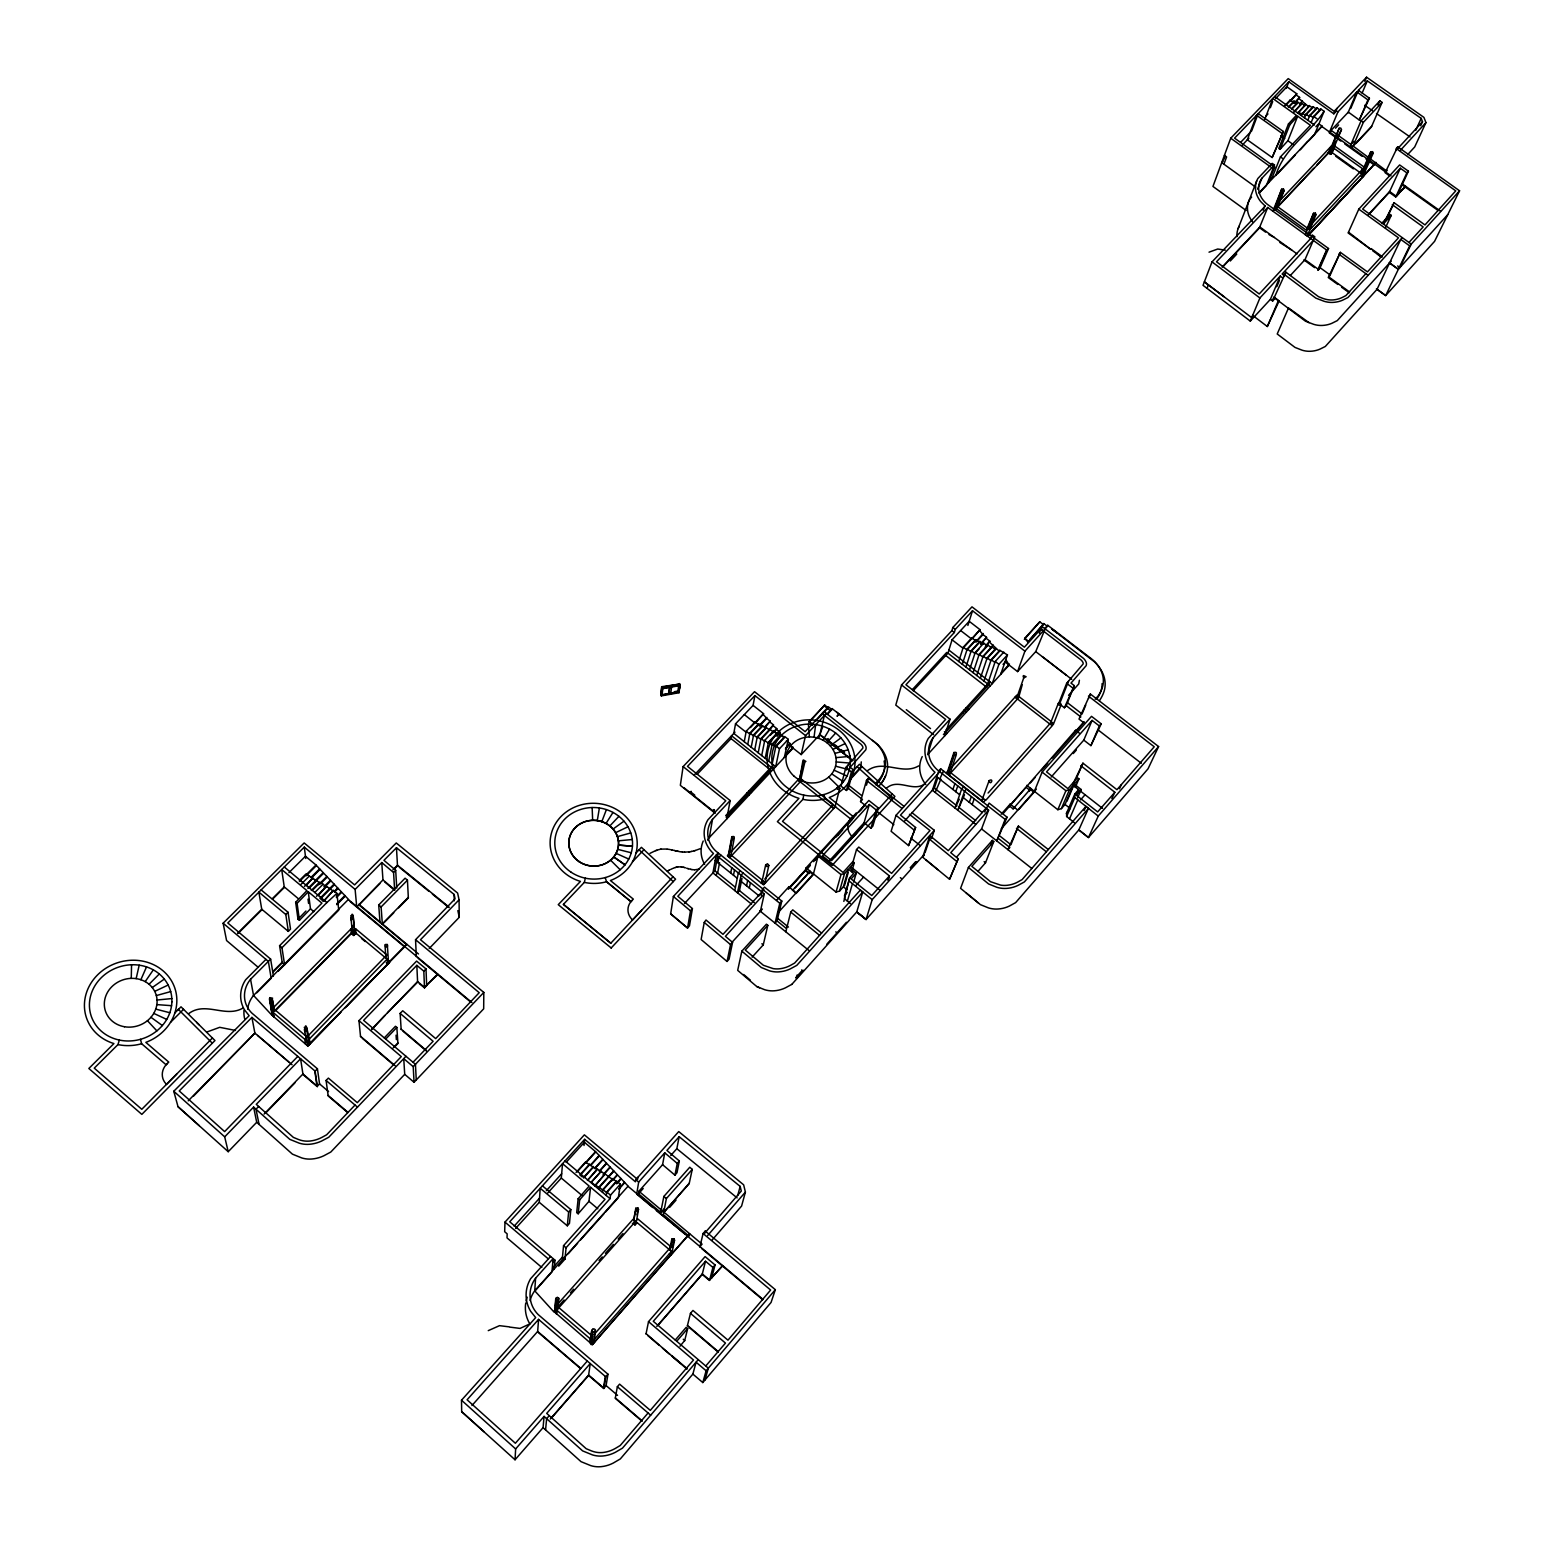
<?xml version="1.0" encoding="UTF-8"?>
<svg xmlns="http://www.w3.org/2000/svg" width="1544" height="1544" viewBox="0 0 1544 1544"><rect width="100%" height="100%" fill="white"/><g stroke="black" fill="none" stroke-linecap="round" stroke-linejoin="round"><path stroke-width="1.5" d="M257.945 967.104L226.582 940.566L223.127 923.216L304.168 842.947L354.599 884.905L396.248 842.966L457.622 893.069L459.07 899.805L420.489 939.736L483.812 992.425L483.677 1008.83L414.062 1082.286L404.721 1074.334L403.737 1058.644L413.213 1066.672L414.062 1082.286M768.835 865.451L767.484 863.733L765.67 864.91L761.771 882.57L763.103 884.287L764.898 883.11L768.835 865.451L767.021 866.647L765.67 864.91M131.259 978.356L131.568 964.768M764.898 883.11L763.566 881.392L761.771 882.57M843.835 901.406L849.702 877.803M637.942 1177.223L637.595 1179.384L584.365 1134.84L504.984 1222.115L504.676 1231.726L507.165 1233.849L507.03 1237.902L541.828 1267.47M950.158 772.888C949.656 776.458 944.696 772.482 948.383 770.9L983.354 798.344L981.424 800.487L946.433 773.042L948.421 771.517L950.158 772.888M832.988 805.177C829.321 807.608 837.022 809.095 834.474 805.466M835.014 806.798L839.82 788.386C839.55 784.352 834.262 788.887 838.469 789.486M550.552 1256.507L530.576 1278.779A32.81 32.038 -15.5 0 0 530.654 1311.3L535.672 1317.592L461.502 1400.196L461.675 1411.679L515.04 1459.775L515.638 1448.947L544.086 1416.388L582.628 1450.897L592.529 1454.93A26.923 26.615 -44.6 0 0 602.874 1455.992A34.084 33.698 -42 0 0 615.265 1452.364L622.483 1448.137L698.255 1359.646M593.842 1342.218L592.298 1343.994L589.808 1342.527L590.31 1338.86L592.529 1336.332L557.673 1306.629M539.281 1202.332L540.188 1188.262L568.636 1212.04L567.304 1225.801L539.281 1202.332L515.561 1228.484M731.103 855.608L728.556 856.708L729.424 854.237M535.594 1278.2L534.707 1291.228L551.961 1271.909L553.099 1258.649L535.594 1278.2A28.892 28.217 -15.5 0 0 538.258 1314.639L607.969 1374.199L606.039 1385.952M556.786 1312.805L554.856 1312.168L554.991 1310.18M555.705 1299.044L557.307 1297.249L559.102 1298.793L557.519 1300.569L555.705 1299.044L554.566 1311.377M648.075 1412.992L620.225 1445.493L615.38 1448.407A31.884 31.517 -41.6 0 1 604.071 1452.364A24.685 24.415 -44.1 0 1 596.717 1452.344A27.657 27.348 -43.2 0 1 591.313 1450.839L586.18 1448.697L546.711 1413.378L590.252 1363.545L588.573 1375.472L603.82 1388.519L605.731 1376.785L538.567 1319.387L537.64 1331.874L580.505 1368.544M547.56 1193.203L561.302 1178.053L562.537 1163.674L589.171 1186.062L578.151 1198.742L576.684 1212.677L578.189 1213.777L588.959 1201.329L590.599 1187.259L605.016 1199.36L563.56 1245.641L562.286 1258.997M554.199 1269.014L554.971 1260.194L509.732 1221.786L584.674 1139.318L635.433 1181.797L635.781 1179.655L678.742 1131.578L743.648 1184.827L745.405 1192.084L741.602 1206.038L712.189 1239.948M515.04 1459.775L543.063 1427.64L544.086 1416.388M553.852 1311.84L534.726 1290.803L628.118 1186.12L595.521 1151.592L584.385 1142.271L566.204 1162.265M555.377 1306.05L556.129 1297.829M555.145 1312.496L556.284 1300.183M556.361 1312.882L557.519 1300.569M556.361 1313.983L556.708 1310.2L637.749 1218.891L671.042 1246.838L594.112 1334.518M545.572 1429.879L546.634 1418.666L549.259 1415.655M558.098 1302.132L558.523 1297.655M557.828 1308.945L558.677 1299.99M558.696 1266.157L564.969 1259.132L566.069 1247.764L610.034 1198.684L610.517 1195.133L620.321 1184.171L616.558 1181.025L606.734 1191.968L606.271 1195.519M542.407 1185.831L570.836 1209.589L569.466 1223.388L567.304 1225.801M584.018 1145.494L584.693 1139.318M578.189 1213.777L579.676 1199.862L590.599 1187.259M585.774 1162.381L589.576 1164.774L581.181 1174.077M274.214 1016.029L272.188 1015.084L269.814 997.656L272.613 998.177L270.625 1000.184L269.814 997.656M589.576 1164.774L593.398 1167.187L583.593 1178.033M591.333 1182.183L601.137 1171.298L604.881 1174.444L595.077 1185.329L591.333 1182.183L601.137 1171.298M593.398 1167.187L597.219 1169.599L587.415 1180.465L597.296 1168.885L601.06 1172.012M595 1186.043L604.978 1173.71L608.741 1176.875L598.937 1187.78L595.173 1184.615M598.744 1189.208L599.014 1187.066L613.663 1170.777M661.701 686.713L661.025 694.819L678.723 691.654L679.611 684.069L661.701 686.713L661.295 695.9L678.993 692.735L679.978 685.555L679.707 684.474L661.932 687.659M661.025 694.819L661.836 687.254L679.611 684.069M661.295 695.9L662.029 688.064L669.942 686.231L668.996 693.391M662.067 694.684L662.878 688.296L669.98 687.022M602.507 1192.354L602.874 1189.517L612.698 1178.574L616.461 1181.739L606.638 1192.682L602.874 1189.517M814.035 737.241L815.676 724.58M670.694 685.999C663.322 697.907 683.606 694.009 679.476 683.548M670.829 692.696L671.659 686.308L678.781 685.034L677.893 691.423M608.741 1176.875L612.601 1179.288L602.778 1190.231L599.014 1187.066M592.722 1331.7C591.159 1365.282 587.704 1321.703 595.444 1329.886C596.37 1333.244 590.426 1332.144 592.568 1329.345M699.953 1246.587L702.076 1244.136L689.55 1233.656L592.336 1344.67L553.891 1311.416M594.672 1331.217L594.537 1342.161M593.436 1343.415L595.115 1331.526M620.321 1184.171L618.372 1197.642L605.48 1212.059M827.217 714.525L831.869 709.564L828.375 706.824L805.119 731.663L754.534 691.693L683.104 766.596L680.344 785.356L715.123 813.263M684.436 903.568L714.93 870.777L718.192 852.963L677.816 896.273L692.426 908.586L689.473 925.802L687.562 928.041L670.656 913.913L673.377 896.485L713.463 853.523A30.204 27.753 10.3 0 1 707.905 819.806L725.776 800.776L683.104 766.596M597.296 820.617L599.381 807.975M603.434 1388.191L605.344 1376.457M663.901 1208.971L660.793 1212.484L638.483 1193.801L638.907 1191.235L662.588 1164.678L674.94 1175.158L677.256 1163.423L664.769 1152.828L638.676 1182.067L636.688 1194.11L652.745 1207.543M632.403 1223.311L634.97 1224.952L637.054 1222.983M633.928 1219.432L635.781 1208.257L637.768 1207.871L638.676 1209.628L636.321 1210.785L635.781 1208.257M636.36 1222.172C632.731 1230.124 634.14 1212.31 635.954 1210.554M634.97 1224.952L635.588 1221.323M636.996 1214.8L638.135 1208.103M636.668 1220.107L638.309 1210.38M692.426 908.586L690.477 910.844L687.562 928.041L670.694 913.855M707.596 840.148A26.248 24.183 10.2 0 1 709.333 837.543L712.498 819.381L730.158 800.564L687.485 766.384L754.919 695.591L805.543 735.619L801.201 754.591L789.563 745.366M697.155 774.316L731.065 738.611L731.567 735.774L773.447 769.066M754.919 695.591L753.086 705.376L735.523 723.846L733.805 733.4L775.686 766.692L779.488 748.724L788.289 739.344L784.757 736.546L775.957 745.906L772.174 763.913M711.649 1278.065L715.065 1264.961L705.106 1256.604L648.519 1321.645L693.488 1360.013L650.313 1410.367L619.588 1384.138L617.349 1386.724L615.284 1398.324L641.995 1421.175M712.498 819.381A26.595 24.434 10.3 0 0 715.76 850.995L763.894 889.769L723.017 934.332L705.994 920.012L704.238 922.463L701.13 939.524L727.031 961.468L729.077 959.191L732.57 942.38L725.41 936.339L764.299 893.899L716.165 855.125L712.942 872.92L751.542 904.147M717.941 862.729L718.925 857.345L720.952 855.183M662.492 1165.141L664.769 1152.828M726.78 818.918L730.158 800.564M719.562 862.633L717.651 872.958L715.625 875.159M744.247 741.699L746.215 731.219L754.997 721.955L758.509 724.734L749.728 734.018L746.215 731.219M747.74 744.478L749.901 733.053L758.702 723.769L762.215 726.548L753.414 735.851L749.901 733.053M728.401 854.701L731.837 836.713C737.839 835.207 730.93 842.445 731.837 836.713M660.369 1212.136L660.851 1209.628M728.44 856.592L731.875 838.624M660.678 1212.387L663.862 1196.446L689.763 1167.245L692.252 1169.368L689.184 1183.65L663.669 1212.523L663.283 1214.568L688.991 1236.126L689.55 1233.656L663.766 1212.059L666.39 1198.569L692.252 1169.368M728.749 856.843L732.184 838.874M754.997 721.955L754.823 722.92L744.324 714.602M751.214 747.257L753.607 734.847L762.408 725.545L765.921 728.343L757.12 737.646L753.607 734.847M730.717 856.63L734.191 838.662M670.771 1155.491L676.832 1148.697L679.167 1136.693L740.155 1186.39L741.294 1191.061L704.739 1233.116L705.241 1231.051L775.339 1289.684L771.054 1302.46L702.79 1382.555L692.87 1374.083L696.074 1362.194L706.129 1370.783L702.79 1382.555M730.717 873.036L731.779 867.689M754.707 750.017L757.313 736.681L766.113 727.378L769.626 730.158L760.845 739.479L757.313 736.681M746.37 795.816L746.891 793.056L749.245 794.928M756.097 722.341L763.566 713.675L753.086 705.376M748.608 793.404L749.149 790.663L751.484 792.516M762.215 726.548L762.408 725.545M733.477 875.255L734.539 869.928M758.201 752.797L761.018 738.514L769.819 729.193L773.351 731.991L773.544 731.026L777.076 733.825L768.275 743.166L764.743 740.367L773.544 731.026M759.397 726.066L766.692 718.385L763.392 714.64M679.167 1136.693L666.912 1150.434L679.341 1160.972L676.986 1172.726L674.94 1175.158M734.79 890.56L738.322 872.978L740.348 870.797M761.694 755.576L764.743 740.367M646.01 1334.055L648.519 1321.645M765.631 726.722L770.186 721.144L766.692 718.385M765.187 758.355L768.468 742.22L777.269 732.86L780.82 735.658L772.019 745.019L768.468 742.22M742.008 878.343L739.499 890.598L737.492 892.799L741.101 875.197L743.108 873.016M770.379 728.922L773.486 724.869L769.993 722.109M727.07 961.41L730.544 944.6L732.57 942.38M768.68 761.134L772.212 744.054L781.013 734.693L784.545 737.511L775.744 746.871L772.212 744.054M773.679 732.647L776.786 728.614L773.293 725.834M669.961 1248.073L671.852 1239.06L673.84 1238.674L674.747 1240.43L672.393 1241.608L671.852 1239.06M726.201 817.336L770.533 770.012L771.112 767.214M892.239 793.983L831.637 860.587L782.518 821.369L802.899 799.348L803.768 795.102M670.154 1250.351L672.026 1241.376M746.543 885.793L747.663 880.485M776.979 736.372L780.087 732.319L776.593 729.559M671.543 1251.451L672.702 1252.956L689.454 1234.1M672.431 1247.263L674.207 1238.906M669.671 1254.577L671.64 1254.172L674.381 1241.202M749.303 888.012L750.423 882.724M783.175 736.99L779.894 733.284M752.121 957.145L763.257 944.889L767.812 925.338L766.422 924.181L741.853 951.143L737.685 970.365L756.792 986.577L764.762 989.743A24.357 22.813 13.4 0 0 774.162 990.804A30.841 28.853 13.2 0 0 785.317 987.89L791.763 984.396M784.371 757.39L788.289 739.344M785.413 749.052L789.968 743.475L786.475 740.715M684.918 1233.984L656.297 1210.535M789.756 744.42L793.056 748.145L709.294 837.581M761.115 895.462L762.485 889.305L764.492 887.124L781.804 901.059L777.057 920.919L775.049 923.138L779.797 903.279L781.804 901.059M760.401 911.249L764.299 893.899M136.161 978.626L139.192 965.174M812.897 723.345L812.453 725.255L809.191 721.55L824.67 705.048L828.144 707.789L815.772 720.99M803.285 762.118L805.871 761.424L803.44 759.957A1.949 1.776 13 0 0 802.938 760.497L799.387 781.11L801.394 780.492L800.622 778.62M803.459 762.253L799.116 780.974L799.116 778.697L730.987 851.902M804.771 762.427L800.969 778.813L833.297 804.52L764.762 879.076M808.959 722.515L824.67 705.048M686.926 1369.026L646.106 1333.649M673.03 876.76L610.768 943.249L563.367 904.398L584.327 882.396L585.33 878.169M699.837 1247.012L703.099 1233.521L705.241 1231.051M792.69 889.595L796.164 893.436L789.003 886.642L788.579 888.379L805.64 869.697L808.959 873.422M831.869 709.564L832.1 708.599L877.745 744.633M687.369 1325.852L690.457 1313.346L692.966 1310.451L727.977 1340.173L770.63 1290.031L703.099 1233.521M785.838 931.765L790.74 912.079L792.747 909.86L821.601 933.097M684.61 1340.887L687.678 1328.573L686.192 1327.319L675.249 1340.018M702.211 1274.379L705.511 1261.236L712.903 1267.431L709.507 1280.516L702.211 1274.379L658.207 1325.08M855.53 815.695L856.283 812.974L806.064 867.94L805.408 870.584L809.075 873.557L809.751 870.893M870.951 828.221L876.259 810.002L869.311 804.501L864.08 822.759L870.951 828.221L872.862 826.117L878.208 807.879L868.847 800.467L818.05 856.09L813.456 873.846L777.983 912.774M845.861 767.484L840.978 786.108L846.44 790.47L848.351 788.366L853.33 769.761L850.165 767.271L865.721 749.921A5.79 5.23 15 0 0 865.644 745.848A11.348 10.248 14.9 0 0 863.385 742.606L823.994 711.533L822.064 713.598L859.718 743.262A7.797 7.064 14.9 0 1 862.691 746.659A2.258 2.026 15 0 1 862.729 748.28L845.861 767.484L851.4 771.865L846.44 790.451M846.556 770.051L847.791 765.38M737.704 1195.577L740.155 1186.39M722.495 1266.003L711.745 1277.621M866.165 806.103L860.548 801.625L866.493 780.357L868.423 778.253L904.205 806.508M806.064 867.94L836.057 892.085L840.978 874.541L844.549 873.46L848.389 869.233L853.639 873.441L849.702 877.764L844.568 895.655M1329.037 152.161L1330.523 153.86L1331.333 152.123M866.473 785.201L868.423 778.253M836.057 892.085L839.589 891.023L844.549 873.46M860.259 810.542L865.354 804.308M989.125 780.627C990.302 786.629 994.471 777.462 989.125 780.627L982.119 799.734C982.003 804.694 988.16 798.943 982.968 798.981M839.589 891.023L843.391 886.816L848.389 869.233M1060.631 704.855L1064.395 707.77L1066.248 705.685L1074.277 685.632L1070.996 683.104L1086.108 665.734A5.906 5.192 21.1 0 0 1085.895 661.643A11.561 10.19 21 0 0 1083.502 658.381L1042.721 627.018L1024.367 647.187L971.987 606.85L952.86 627.482L951.895 630.627L901.542 684.957L895.79 705.106L933.618 734.693M844.51 885.581L848.274 872.379M852.713 862.903L856.534 849.547L858.792 847.077L891.602 873.364L929.99 830.556L909.455 814.306M704.952 1380.008L708.329 1368.216L653.286 1321.297L705.511 1261.236M851.748 871.549L854.276 862.729L852.886 861.61L843.063 872.457L822.431 855.858L869.311 804.501M850.474 903.645L847.386 901.098L852.442 883.67L849.605 881.334M853.62 882.087L856.187 873.325L849.528 867.979L854.276 862.729M767.812 925.338L745.289 950.062L763.392 965.289L773.177 968.609A22.677 21.172 13.4 0 0 779.952 968.744A29.297 27.329 13.3 0 0 790.258 965.502L794.658 963.051L860.298 890.116L862.729 892.046L856.746 911.944L791.744 984.454M174.839 1012.98L181.015 1006.823L212.416 1038.012L141.797 1109.287L94.261 1068.139L117.962 1044.593L119.351 1040.077M1050.48 723.229L1051.29 725.12L1053.297 724.522L1061.172 704.643L1060.342 702.752L1058.315 703.35L1050.48 723.229L1052.487 722.631L1053.297 724.522M1058.315 703.35L1059.145 705.261L1061.172 704.643M901.542 684.957L945.642 719.388L928.272 738.437A30.687 27.618 18.6 0 0 934.988 772.289L896.022 815.309L891.12 831.29L908.586 845.61L915.611 827.507L900.48 815.116L939.736 771.73L940.701 768.816L1005.125 819.401L996.768 840.901L1007.074 817.201L989.125 803.112L984.686 811.97M913.179 690.786L947.939 653.151L952.069 639.795L969.188 621.286L980.035 629.663L972.604 638.425M944.6 736.005L950.062 719.176L905.942 684.745L954.327 632.5L955.292 629.354L972.508 610.768L1024.926 651.163L1017.573 671.601L1005.53 662.279M924.142 854.546L866.068 919.51L856.746 911.944L866.068 919.51L872.186 899.65L934.332 830.325L911.732 812.472M967.876 625.455L972.508 610.768M889.363 875.873L887.974 880.234L889.421 875.931L856.534 849.547M950.062 719.176L932.885 738.013L927.597 754.669L1009.139 665.078L1006.225 660.253M958.727 661.507L963.282 647.168L971.851 637.884L975.48 640.683L966.911 649.985L963.282 647.168M962.317 664.287L967.239 648.962L975.808 639.66L979.456 642.458L970.886 651.78L967.239 648.962M971.851 637.884L971.523 638.927L960.638 630.531M965.926 667.085L971.234 650.699L979.803 641.378L983.432 644.195L983.779 643.153L987.427 645.971L978.857 655.312L975.21 652.494L983.779 643.153M908.586 845.61L915.611 827.507M975.48 640.683L975.808 639.66M969.535 669.884L975.21 652.494M979.456 642.458L979.803 641.378M975.885 642.246L982.988 634.545L979.707 630.705M940.701 768.816L938.733 770.977L932.402 790.238L975.557 824.207M904.63 820.983L934.352 788.096L937.71 777.867M973.125 672.682L979.205 654.27L987.774 644.948L991.422 647.766L982.852 657.107L979.205 654.27M939.659 779.064L943.558 771.054M980.594 644.543L986.597 637.344L982.988 634.545M940.875 779.122L935.22 792.458M963.07 713.038L964.054 710.066L966.486 711.958M976.734 675.461L983.2 656.065L991.769 646.724L995.417 649.542L986.848 658.902L983.2 656.065M965.251 710.626L966.254 707.654L968.667 709.545M987.427 645.971L987.774 644.948M985.284 646.82L989.878 641.165L986.269 638.367M947.398 771.981L953.922 752.526C959.866 750.944 953.323 758.413 953.922 752.526M947.495 773.872L954.018 754.456M947.823 774.123L954.346 754.707M980.343 678.26L987.195 657.86L995.764 648.499L995.417 649.542M991.422 647.766L991.769 646.724M839.82 788.386L838.469 789.486M949.811 773.93L956.373 754.495M989.53 642.188L999.431 651.336L990.862 660.697L987.195 657.86M938.733 770.977L988.604 810.137L950.757 852.693L958.187 858.792L949.56 879.289L922.656 857.19L928.909 838.682L930.607 836.211L948.267 850.667L986.095 808.188M925.03 852.693L930.607 836.211M983.953 681.058L991.209 659.674L999.779 650.294L1007.46 654.907L1000.705 674.361M931.534 838.566L934.332 830.325M1003.812 652.089L995.224 661.469L986.616 687.177L945.758 655.505M999.431 651.336L999.779 650.294M952.899 789.466L954.887 783.677M943.423 734.616L988.778 684.803L989.801 681.792L945.893 730.003M1007.46 654.907L998.91 664.306L992.232 683.664L948.884 650.082M955.755 791.705L957.762 785.935M818.629 738.322L822.836 726.259M963.649 786.822L961.68 789.003L955.022 808.052L959.287 799.252M966.505 789.081L964.556 791.261L957.859 810.272L964.479 794.832M1024.926 651.163L1047.372 626.324L1043.763 623.564L1027.957 642.15L1024.714 638.347L1039.787 621.827L1043.377 624.587L1029.829 639.467M969.285 802.34L971.35 796.607M972.16 804.598L974.225 798.846M1039.787 621.827L1024.347 639.37M949.56 879.289L958.187 858.792M1039.344 633.233L1040.849 629.083L1043.281 630.956M1022.244 684.725L1018.615 697.618L1016.608 698.255L1023.711 677.913L1023.132 676.156A1.988 1.756 19.7 0 1 1023.614 675.616L1026.104 676.735L1023.711 677.913M1043.377 624.587L1043.763 623.564M1017.573 671.601L1035.735 651.607L1045.153 628.89M1047.372 626.324L1047.739 625.281L1089.485 657.319A33.119 29.278 21.1 0 1 1100.795 670.25A27.502 24.299 21.2 0 1 1101.837 689.01A42.402 37.461 20.8 0 1 1098.112 695.958L1095.198 699.239M1268.242 183.099L1274.63 166.964L1234.563 138.149L1288.835 81.813L1333.823 113.812L1335.386 112.172L1288.217 78.609L1230.722 138.227L1212.947 186.438L1246.143 210.486M1224.006 159.148L1225.357 155.519M1223.909 164.204L1226.592 156.948L1224.392 155.346M956.643 857.016L981.579 828.935L988.604 810.137M968.416 867.438L960.58 888.34L980.421 904.649L988.546 907.93A24.839 22.716 22.6 0 0 998.061 909.011A31.44 28.738 22.4 0 0 1009.236 906.135L1015.624 902.622L1078.812 829.958L1088.443 808.4L1085.914 806.431L1022.128 879.578L1017.766 882.029A29.896 27.213 22.2 0 1 1007.46 885.272A23.141 21.076 22.4 0 1 1000.609 885.117L990.534 881.701L971.851 866.358L993.757 841.557L992.329 840.399L968.416 867.438L988.604 883.959L996.864 887.298A25.225 22.986 22.4 0 0 1006.534 888.398A31.961 29.104 22.2 0 0 1017.863 885.484L1024.367 881.933L1088.443 808.4M601.793 821.659L606.406 809.616M1264.748 119.467L1272.777 98.488L1296.4 115.298L1288.449 123.983L1278.779 148.456L1280.111 149.285L1287.908 140.736L1297.674 116.205L1310.431 125.315L1280.439 156.89L1272.237 177.502L1269.052 180.86M1270.345 107.733L1272.719 101.537M1260.078 192.17L1266.35 185.608L1274.476 164.976L1272.237 163.375L1257.858 178.506A27.252 22.06 20 0 0 1260.637 201.511L1265.231 206.105L1212.021 261.882L1203.027 285.331L1250.293 321.094L1270.403 299.343L1280.227 276.067L1282.485 277.766M990.688 844.645L992.329 840.399M1207.041 288.361L1208.392 284.887M977.834 871.53L985.535 862.787L993.757 841.557M1286.306 88.336L1288.854 81.813M1009.062 806.914L1010.162 804.096L1017.805 810.079M1238.134 228.57L1256.681 180.976M1289.722 101.209L1290.205 99.974L1293.525 102.329L1289.259 106.768M388.934 962.394L387.447 963.591L386.251 962.665M1029.694 790.123L1026.027 787.247L1009.429 805.968L1013.115 808.863L1013.964 807.068M1257.588 189.198L1261.873 178.255L1274.476 164.976M1290.649 100.978L1296.806 93.817L1286.924 86.792L1275.556 98.584M1293.525 102.329L1294.007 101.074L1297.327 103.448L1291.633 109.373M1281.771 133.17L1256.604 115.279L1247.32 139.828L1272.179 157.527L1283.353 131.491L1258.206 113.619L1251.682 130.873L1240.7 142.28M1283.353 131.491L1272.179 157.527M1058.74 703.408L1066.653 683.317L1083.039 664.074A2.297 2.026 21.1 0 0 1082.942 662.453A7.952 7.006 21 0 0 1079.816 659.018L1040.849 629.083M1079.41 733.168L1075.608 730.254L1003.098 813.63M1060.593 701.323L1068.544 681.213M1297.327 103.448L1297.809 102.194L1301.129 104.567L1294.007 111.998L1301.611 103.313L1304.931 105.687L1297.829 113.117L1305.433 104.432L1304.757 105.783M1294.895 103.081L1299.623 97.407L1296.323 95.072M1280.111 149.285L1289.78 124.832L1297.674 116.205M1301.129 104.567L1301.611 103.313M1299.122 98.662L1308.752 106.806L1301.65 114.256L1298.33 111.882M1029.443 791.165L1030.581 788.328M1275.884 175.495C1283.546 148.726 1309.447 133.633 1324.096 111.322L1320.757 108.948L1313.654 116.418L1311.126 122.613M309.205 1044.574L308.125 1042.393M1064.395 707.77L1074.277 685.632M1263.166 210.216L1264.883 205.873M1048.318 849.547L1018.403 826.079L1007.904 849.663L1009.834 847.482L998.698 838.72M1301.148 115.491L1309.254 105.571L1312.574 107.926L1305.471 115.395L1302.152 113.021M1018.403 826.079L1010.934 844.722L999.779 835.941M1259.325 228.049L1267.74 207.475L1326.933 250.244L1318.132 270.2L1319.753 268.482L1328.535 248.507L1267.064 204.117A23.99 19.435 20 0 1 1261.873 178.255M1304.468 117.865L1305.973 114.14L1313.075 106.69L1316.414 109.064L1309.312 116.514L1305.973 114.14M1308.752 106.806L1309.254 105.571M1018.944 809.307L1034.017 792.265L1042.123 772.096L1091.511 716.339L1101.219 723.827L1090.913 745.617L1083.791 740.116L1092.11 720.392L1099.328 725.95L1090.913 745.617M1307.807 120.239L1309.814 115.279L1316.916 107.81L1320.255 110.184L1313.133 117.653L1309.814 115.279M1312.574 107.926L1313.075 106.69M1272.874 211.161L1281.674 189.179L1283.276 188.947L1284.087 190.549L1277.062 207.687M1274.283 209.868L1281.674 189.179M1277.602 203.924L1283.604 189.14M1275.305 210.177L1283.913 190.8M1316.414 109.064L1316.916 107.81M1307.787 141.353L1300.26 149.768M1320.255 110.184L1320.757 108.948M1324.096 111.322L1314.504 134.733L1308.868 140.678M1274.398 237.506L1268.975 234.591M1321.51 127.322L1322.031 126.106L1318.73 123.752L1315.913 126.724M1158.598 746.563L1098.247 816.081L1088.462 837.543L1078.928 829.996L1088.462 837.543L1148.022 768.835L1158.598 746.563L1090.334 694.009L1079.005 719.06L1083.695 722.688L1052.39 758.027M1085.741 705.125L1082.074 714.003L1067.444 702.713M1088.501 698.448L1090.334 694.009M1075.608 730.254L1074.798 732.203L1084.1 721.704L1083.695 722.688M1333.823 113.812L1335.367 110.106L1366.556 77.2L1423.915 117.363L1425.942 122.594L1414.709 146.95L1407.665 154.612M1335.386 112.172L1336.93 108.447M1250.293 321.094L1259.904 297.992L1280.227 276.067M1329.866 133.324L1331.102 130.352L1348.337 112.114L1359.299 120.027L1367.926 99.897L1356.848 91.926L1337.915 111.921L1329.21 132.803L1340.848 141.102M1328.072 153.57L1331.14 146.275L1365.05 170.515L1361.866 177.714L1375.974 162.352L1374.063 164.803L1366.035 159.09M1331.005 147.626L1339.15 128.268L1340.732 128.036L1341.543 129.619L1331.41 153.512M1329.519 153.551L1339.15 128.268M1332.897 147.587L1335.618 141.122M1337.432 136.818L1341.389 129.85M1328.419 152.76L1330.619 154.342L1333.36 147.857M1347.989 112.924L1356.848 91.926M1331.854 153.474L1334.923 146.197L1364.394 167.254L1305.992 229.998L1276.27 208.536L1334.923 146.197M1350.73 108.466L1358.411 90.285L1367.309 80.867L1421.194 118.367L1422.487 121.744L1420.654 125.72M1291.749 250.07L1279.86 242.485M1276.753 286.74L1279.436 280.39M1364.799 81.33L1366.556 77.2M1272.507 300.443L1273.974 296.988L1278.49 300.404L1267.334 326.517L1252.493 315.285M1270.403 299.343L1272.623 301.022L1285.862 272.188L1318.537 296.699L1322.861 298.378A22.948 18.76 21.6 0 0 1327.377 299.632A20.458 16.752 21.6 0 0 1333.341 299.903A26.441 21.616 21.6 0 0 1342.199 297.49L1345.886 295.599L1365.861 273.655M1026.76 785.336L1057.833 809.712L1065.9 790.721L1069.471 789.659L1073.196 785.394L1078.638 789.64L1076.805 793.867M1285.862 272.188L1284.357 275.72L1282.118 274.041L1313.307 240.401M1362.155 93.026L1367.309 80.867M1306.784 229.149L1313.558 213.246L1315.179 213.014L1315.99 214.616L1307.15 236.213L1374.063 164.803M1305.375 234.9L1313.558 213.246M1057.833 809.712L1061.365 808.651L1069.471 789.659M1308.714 229.091L1315.488 213.188M1072.52 784.892L1082.942 763.161L1116.949 789.698L1154.236 746.775L1088.462 696.112M1279.165 300.81L1267.334 326.517M1061.365 808.651L1065.051 804.443L1073.196 785.394M1077.442 776.014L1082.942 763.161M1067.039 801.085L1074.296 784.14L1078.928 778.871L1077.48 777.751L1067.927 788.637L1046.543 771.884L1092.11 720.392M1358.411 90.285L1369.431 98.218L1359.299 120.027M1361.094 120.799L1350.575 145.29L1352.776 146.873L1363.333 122.381L1382.073 102.425L1379.873 100.843L1361.094 120.799L1363.333 122.381M1075.28 787.363L1078.928 778.871M1304.661 260.434L1314.851 236.811L1312.226 234.939L1310.682 238.509L1259.209 293.978L1216.518 261.785L1267.74 207.475M1066.364 813.591L1074.817 794.002L1078.638 789.64M1074.817 794.021L1074.836 797.572L1066.634 816.486L1066.595 812.955L1069.143 810.079M1377.981 105.166L1379.873 100.843M1077.519 797.978L1081.205 789.544L1074.296 784.14M1074.373 822.682L1069.548 818.822L1077.789 799.927L1074.836 797.572M1382.073 102.425L1371.342 127.052L1355.883 143.573M140.871 979.726L146.526 966.891M1317.804 269.968L1326.585 249.993M1360.939 173.198L1362.831 168.933M1361.731 172.368L1370.763 151.872L1372.346 151.64L1373.176 153.223L1362.638 176.885M1363.95 169.724L1370.763 151.872M1372.674 151.814L1362.676 174.453L1363.777 175.244L1362.213 176.923L1361.113 176.132M1084.062 810.619L1085.914 806.431M1398.883 193.637L1395.718 196.937L1406.874 172.889L1400.331 168.238L1389.272 192.325L1395.718 196.956L1397.262 195.258L1408.437 171.191L1399.636 164.938L1358.797 209.154L1398.478 237.815L1367.463 271.898L1340.366 252.347L1328.265 277.553L1337.837 284.463M1358.797 209.154L1348.144 232.951L1370.802 249.356L1348.491 232.16M1329.866 275.816L1340.366 252.347M1376.418 288.825L1385.663 295.579L1409.653 245.863L1400.775 239.436L1377.036 289.307L1385.663 295.579L1434.569 241.366L1459.562 190.78L1397.687 146.796L1385.142 172.716L1389.079 175.534M1386.686 171.056L1353.123 146.062L1371.709 126.241M1396.008 150.463L1397.687 146.796M1415.694 130.352L1421.194 118.367M1111.854 798.518L1114.845 792.265L1080.761 765.65M1119.439 788.81L1121.388 784.584M1383.54 223.533L1394.078 202.727L1424.977 224.941L1455.76 190.858L1396.123 148.475M1386.319 219.48L1394.078 202.727M1387.979 218.611L1389.928 214.442L1391.241 215.369L1385.412 227.875M1405.194 187.017L1397.629 194.467M822.952 740.155L829.572 729.115M606.02 823.473L612.987 812.453M145.213 981.617L153.319 969.864M922.656 857.19L924.335 854.758M304.284 1027.339C308.935 1038.919 305.345 1015.74 304.921 1031.643M352.823 932.151C349.6 935.625 357.899 935.201 354.425 932.074M350.874 915.611C355.66 926.651 351.627 904.089 351.337 920.417M677.256 1163.423L679.341 1160.972M692.87 1374.083L620.321 1458.926L613.2 1463.094A33.621 33.215 -45.7 0 1 601.002 1466.684A26.557 26.248 -48 0 1 590.812 1465.642L581.027 1461.666L543.063 1427.64M706.129 1370.783L775.339 1289.684M679.978 1346.252L684.706 1340.481L683.259 1339.246M705.743 1366.015L725.468 1343.087L690.457 1313.346M676.716 1341.273L687.678 1328.573M712.903 1267.431L715.065 1264.961M707.654 1235.547L745.405 1192.084M605.731 1376.785L607.969 1374.199M656.798 1326.392L702.327 1273.954L709.622 1280.092L722.611 1265.559M603.82 1388.519L606.097 1385.566L617.561 1395.371M550.301 1419.013L588.631 1375.067L603.878 1388.133M551.787 1417.624L588.573 1375.472M592.336 1344.67L672.798 1252.512L633.079 1219.22L558.021 1303.754M587.299 1361.017L515.368 1443.254L467.079 1399.79L538.567 1319.387M1114.845 792.265L1097.649 811.912L1076.245 795.16L1081.205 789.544M589.866 1342.122L592.066 1339.594L589.808 1342.527M595.058 1338.494L671.408 1251.412L670.559 1255.388L669.305 1254.346M1080.53 799.908L1085.085 794.735M1013.115 808.863L1030.195 789.273L1034.017 792.246M1005.125 819.401L1007.074 817.201M1001.4 828.645L1036.313 789.158M689.28 1183.186L663.669 1212.523L661.179 1210.438M669.633 1207.369L676.002 1200.17M1051.194 777.018L1083.791 740.116M1073.273 753.549L1076.361 750.056M1099.328 725.95L1101.219 723.827M557.693 1307.131L564.062 1299.971M570.431 1292.791L573.596 1289.201M599.072 1260.522L602.256 1256.932M605.441 1253.342L613.393 1244.387M618.16 1239.002L622.946 1233.617M471.962 1405.523L537.679 1331.468L580.544 1368.158M1001.188 814.19L1010.162 804.096M1030.369 782.866L1035.078 777.539M1041.37 770.437L1047.662 763.354M1367.926 99.897L1369.431 98.218M638.483 1193.801L643.211 1188.494M731.721 855.569L765.515 882.763M568.636 1212.04L570.836 1209.589M553.08 1267.527L562.479 1257.028L564.969 1259.132M910.69 868.384L916.789 861.571M568.269 1253.689L577.572 1243.287M580.66 1239.813L603.916 1213.796M1068.564 695.34L1078.735 683.953L1079.41 680.267M988.102 793.018L1051.599 721.859L1018.133 695.939M985.805 800.274L1052.178 725.834M795.72 977.699L801.394 971.369M796.318 978.182L803.42 970.288M826.87 944.117L846.44 922.308M616.751 1183.109L620.9 1178.477M616.654 1183.823L620.804 1179.191M618.99 1188.475L624.509 1182.299M552.752 1262.664L554.971 1260.194M618.893 1189.189L624.413 1183.013M910.246 867.728L915.65 861.687M603.106 1174.656L610.054 1166.936M604.399 1173.826L609.957 1167.669M862.729 892.046L796.801 965.367L790.238 968.918A31.324 29.239 13.3 0 1 778.929 971.871A24.743 23.102 13.4 0 1 769.375 970.79L761.308 967.509L741.853 951.143M609.417 1176.161L613.566 1171.549M611.752 1180.832L617.291 1174.656M613.026 1179.983L617.175 1175.37M949.965 769.144L1016.936 695.012M583.671 1177.319L593.475 1166.473M948.884 774.953L1019.368 696.884M594.44 1168.538L602.797 1159.293M595.752 1167.689L602.7 1159.988M599.477 1170.815L606.425 1163.095M599.381 1171.529L606.329 1163.829M889.421 875.931L871.742 895.52L851.091 878.922L856.187 873.325M1274.089 297.567L1305.529 321.248L1313.809 324.375A22.041 18.123 21.7 0 0 1322.185 325.456A27.908 22.928 21.6 0 0 1331.816 323.333L1337.278 320.612L1391.144 261.225M1409.653 245.863L1459.562 190.78M576.047 1172.475L585.851 1161.648M577.379 1171.645L595.521 1151.592M585.697 1163.095L595.444 1152.326M1377.036 289.307L1325.312 346.474L1319.908 349.156A27.522 22.716 21.7 0 1 1310.412 351.279A21.732 17.949 21.8 0 1 1302.152 350.218L1295.011 347.419L1277.216 333.987L1288.507 307.951L1309.042 322.677M1389.581 262.962L1398.343 269.312L1447.77 214.616M589.654 1164.06L579.849 1174.907L582.358 1176.991M590.812 1164.697L599.149 1155.452M590.715 1165.411L599.072 1156.166M1402.338 237.699L1347.931 297.548L1342.431 300.269A28.274 23.121 21.6 0 1 1332.684 302.412A22.33 18.258 21.6 0 1 1324.192 301.312L1315.835 298.127L1283.99 274.214M514.152 1226.148L539.551 1198.144M546.344 1190.675L561.669 1173.768M847.251 892.413L844.645 895.288L844.568 898.801L847.386 901.098M855.762 885.696L863.578 877.108M792.477 890.463L809.519 871.762L813.206 874.715L796.164 893.436M795.237 887.839L807.628 874.251M1003.06 664.364L1005.877 661.276M828.954 861.34L864.08 822.759M876.259 810.002L878.208 807.879M1001.052 673.338L1009.486 664.074M834.609 857.016L842.58 848.235M847.366 843.005L856.92 832.467M1044.728 628.601L1047.739 625.281M826.851 742.683L835.671 733.053M875.216 783.696L879.713 778.774A41.611 37.674 14.5 0 0 883.631 771.865A26.981 24.434 15.1 0 0 883.226 753.183A32.482 29.432 14.9 0 0 872.437 740.348M860.548 801.625L862.459 799.541L848.351 788.366M875.853 784.912L878.922 781.534A41.514 37.616 14.5 0 0 882.821 774.625A26.943 24.415 15.1 0 0 884.114 761.038M731.605 942.728L762.389 909.069M878.362 786.591L881.373 783.271A44.737 40.53 14.5 0 0 885.638 775.763A29.992 27.174 15.1 0 0 885.001 754.688A35.57 32.25 14.9 0 0 877.745 744.613M776.728 900.075L789.003 886.642M788.366 889.247L810.253 865.258M815.116 859.95L818.339 856.418M836.134 836.944L842.599 829.861M847.444 824.535L852.307 819.227M858.715 812.202L865.084 805.215M789.428 888.089L810.349 865.18M813.572 861.648L816.795 858.136M837.716 835.207L842.542 829.919M848.988 822.875L853.813 817.587M1400.331 168.238L1362.657 209.058L1408.958 242.466L1423.163 226.929L1392.283 204.696M979.166 648.866L974.882 653.517L971.234 650.699M835.651 806.393L763.547 884.905L727.378 855.801L729.366 853.658M985.632 645.797L989.878 641.165M990.322 648.075L993.159 644.987M1382.034 223.05L1389.928 214.442M1383.347 223.996L1391.241 215.369M1397.571 148.784L1422.487 121.744M1400.157 150.598L1425.942 122.594M1385.508 171.924L1387.052 170.245M980.035 629.663L962.954 648.21L952.069 639.795M851.4 771.865L853.33 769.761M854.102 770.012L859.429 764.261L894.902 796.395L832.158 865.412L777.385 821.64L798.962 798.344A44.178 40.067 13.2 0 1 773.988 737.009A44.178 40.067 13.2 0 1 844.259 735.079A44.178 40.067 13.2 0 1 829.224 797.515L852.906 816.313L850.609 818.822A14.996 13.722 16.1 0 0 852.269 836.751M1368.216 214.79L1389.639 191.533L1396.085 196.146L1405.561 186.226M1406.874 172.889L1408.437 171.191M976.233 641.223L983.316 633.503M1369.798 213.477L1389.272 192.344M850.435 778.253L860.896 766.905L861.262 761.887M850.879 778.794L862.054 766.635M980.923 643.501L986.597 637.344M761.173 882.994L763.161 880.813M912.35 689.628L946.684 652.456M1272.623 301.022L1274.495 298.996M1326.933 250.244L1328.535 248.507M1290.34 275.507L1304.989 259.662L1318.479 269.428L1320.081 267.691L1330.195 275.025L1328.612 276.781L1349.63 292.009M849.354 757.081L850.3 756.058M1365.05 170.515L1309.833 229.902L1276.753 206.028M729.733 857.692L802.147 779.759M1360.245 179.471L1308.424 235.248L1364.24 175.36M801.182 754.611L820.154 734.288M827.275 739.615L828.221 738.592M725.661 815.714L773.351 764.84M641.648 910.284L632.442 920.108M784.584 756.463L793.249 747.199M805.543 735.619L826.349 713.386L824.419 715.451L819.845 734.635L852.597 760.555M827.449 713.56L832.1 708.599M611.134 948.035L675.577 879.154L641.416 847.328L635.954 853.099M712.884 810.6L713.868 809.538M1230.259 261.013L1236.763 254.084M1330.619 154.342L1332.182 152.663M713.521 811.121L714.525 810.06M605.209 877.571L606.541 881.778L630.917 901.638L633.329 899.11L610.401 880.524A43.541 40.047 3.6 0 0 627.366 818.32A43.541 40.047 3.6 0 0 557.654 820.482A43.541 40.047 3.6 0 0 580.447 881.412L558.252 904.668L611.192 947.977M1353.953 141.257L1350.923 144.48L1331.102 130.352M785.626 748.107L789.968 743.475M384.688 881.894L394.666 890.328L393.566 872.514L395.689 870.256L383.954 860.336L396.461 847.733L454.148 894.478L455.075 898.82L415.548 939.698L416.34 956.759M609.822 825.982L618.912 816.332M770.417 735.098L776.786 728.614M1277.274 203.48L1331.14 146.275M777.192 735.407L780.087 732.319M1277.949 206.394L1313.77 168.335M1317.013 164.861L1329.191 151.93M1222.153 267.131L1259.904 227.007L1297.076 253.93M1223.485 266.166L1259.614 227.798L1265.559 232.121M759.59 725.12L766.885 717.42M632.461 861.822L644.002 849.644M764.357 727.301L770.186 721.144M1335.502 128.191L1338.629 124.871M769.124 729.501L773.486 724.869M1273.028 168.643L1274.63 166.964M1251.605 197.169L1249.849 199.022A26.962 21.905 20 0 0 1252.589 221.873M750.423 727.552L763.566 713.675M690.129 792.342L691.114 791.3M1315.005 133.517L1322.031 126.106M1258.823 193.019L1321.857 126.511L1390.97 175.823M1277.506 173.777L1295.377 154.921M404.721 1074.334L330.802 1152.036L323.719 1155.838A32.791 30.706 -18.1 0 1 311.695 1159.023A25.901 24.26 -18.4 0 1 301.794 1157.942L292.434 1154.159L256.709 1122.295L253.602 1107.087L224.691 1136.847L228.222 1151.708L256.709 1122.295M413.213 1066.672L483.812 992.425M694.356 774.934L734.983 732.145M355.023 1105.06L326.652 1134.782L321.827 1137.426A31.112 29.066 -17.4 0 1 310.672 1140.958A24.086 22.523 -17.7 0 1 303.493 1140.862A26.981 25.244 -17.5 0 1 298.281 1139.414L293.379 1137.388L256.285 1104.346L300.578 1058.759L303.01 1074.527L317.022 1086.436L314.783 1070.841M405.956 1056.289L328.756 1137.253L321.557 1141.074A33.254 31.073 -17.4 0 1 309.36 1144.297A26.267 24.569 -17.7 0 1 299.324 1143.197L289.828 1139.376L253.602 1107.087M1285.457 105.648L1296.806 93.817M1288.314 107.019L1294.007 101.074M1293.949 103.332L1299.623 97.407M1292.116 108.138L1297.809 102.194M393.16 1047.913L397.889 1042.991M394.781 1046.793L397.927 1043.512L396.847 1027.455L395.457 1026.277L384.282 1037.896M1299.604 103.969L1302.422 100.997M413.02 1062.272L433.111 1041.274L400.147 1013.424L402.714 1010.76L435.678 1038.61L479.219 992.696L415.548 939.698M299.44 920.301L297.104 903.337L308.279 891.756L310.479 908.837L299.44 920.301L298.011 919.259L305.944 911.018M419.331 983.567L424.503 987.87L426.665 985.612L426.009 968.899L416.61 961.082L358.961 1020.642L360.563 1036.796M1223.35 160.962L1221.748 162.641L1255.677 187.113M1266.157 115.8L1267.971 113.928M1242.051 145.348L1248.903 138.169M385.672 1039.073L396.847 1027.455M1284.531 105.899L1290.205 99.974M298.011 919.259L295.657 902.275L306.909 890.618L281.703 869.542L284.328 887.472M429.232 948.479L459.263 917.29L459.07 899.805M424.503 987.87L423.809 971.176L426.009 968.899M371.718 1029.134L417.594 981.579L424.484 987.33L437.705 974.573M371.757 1029.674L384.958 1015.412M347.786 1112.645L328.177 1095.95L326.093 1080.453L328.37 1078.098L357.301 1102.667L401.286 1056.579L358.961 1020.642M264.101 1114.073L302.933 1074.006L317.292 1086.243L319.55 1083.907L328.563 1091.55M265.819 1112.896L294.923 1082.865M423.809 971.176L416.822 965.347L363.612 1020.352L415.452 1064.318L416.262 1079.951M317.369 1086.744L315.15 1071.15L317.427 1068.795L251.768 1012.999A28.274 26.016 -13.8 0 1 250.553 979.282L270.625 959.094L227.798 922.965L304.303 847.116L355.12 889.402L356.741 907.061L379.805 883.728M258.678 1106.469L255.995 1109.229L259.083 1124.399M851.767 817.567L850.57 818.88L825.364 798.769L823.821 794.581M305.442 1044.053L304.728 1039.266L306.986 1036.95L274.137 1009.101M308.646 1035.252L386.926 954.925L355.506 928.677L273.056 1012.401L304.728 1039.266M307.681 1041.737L310.074 1043.763L309.379 1038.977L387.1 959.152L350.951 928.948L272.941 1008.097M387.428 963.649L406.67 944.117L404.528 946.897L350.198 901.599M297.78 1056.405L224.633 1131.598L179.239 1090.952L251.904 1017.399L315.15 1071.15M339.719 1013.289L307.835 1046.06L304.342 1029.52M344.659 1008.213L389.648 961.97L388.432 960.407M341.166 1011.88L307.835 1046.06L271.435 1014.736L253.544 995.436L348.462 899.361L315.999 865.007L305.461 856.244L288.882 872.707M346.165 1006.746L389.532 962.298M408.33 897.334L382.333 923.833L418.482 953.96M383.993 922.752L393.739 912.813M398.603 907.853L408.349 897.913L407.442 880.177L405.088 878.208L378.705 904.977L380.017 922.443M275.392 1010.722L352.495 932.422M188.233 1100.833L254.895 1033.129L292.067 1064.762M193.347 1096.298L254.548 1033.476M382.372 924.412L381.098 906.965L407.442 880.177M351.414 933.522L353.75 935.49L355.95 933.271M237.892 932.981L261.747 909.242L288.323 931.379L290.523 929.141L288.053 912.272L261.148 889.904M228.222 1151.708L178.023 1106.701L173.777 1091.261L249.144 1015.701L244.492 1009.834A32.096 29.529 -13.8 0 1 245.65 979.764L265.954 959.364M406.69 944.677L358.922 904.861L382.97 879.887L394.627 889.749M392.851 869.909L397.483 865.219L448.899 906.965M394.434 868.944L397.503 865.817L396.461 847.733M288.323 931.379L285.814 914.53L288.053 912.272M272.67 972.431L282.262 962.761L279.58 945.7L321.924 903.143L308.279 891.756M355.12 889.402L381.754 862.556L393.566 872.514M256.844 992.773L271.184 978.278L268.347 961.391L223.127 923.216M278.229 971.195L338.734 910.149L336.939 893.378L333.388 890.405L323.507 901.349L333.388 890.405M334.469 892.123L337.769 888.823M282.262 962.761L284.598 964.749L281.954 947.707L326.865 902.564L284.27 866.975M336.939 893.378L326.865 902.564M336.341 896.697L341.263 891.756M336.438 897.585L341.359 892.625M336.669 903.819L344.872 895.559M336.766 904.688L344.968 896.446M272.574 971.871L282.166 962.202M149.054 984.261L159.321 973.955M323.854 886.854L330.455 880.254M325.61 886.102L330.551 881.141M316.501 896.292L326.498 886.275L333.485 891.313M318.276 895.52L326.498 886.275M334.064 884.075L319.955 898.376L323.507 901.349M321.712 897.585L334.16 885.021M334.373 891.235L337.673 887.935M311.463 877.957L319.724 869.716M304.457 886.372L312.776 878.073L316.308 881.006L309.649 887.665M306.233 885.6L312.776 878.073M170.535 1022.321L183.543 1009.313M314.976 880.891L323.217 872.649M307.874 888.418L316.192 880.119L319.724 883.072L313.065 889.711M315.072 881.759L323.333 873.518M311.309 890.483L319.608 882.164L323.043 884.229L314.725 892.548M318.585 884.693L326.845 876.432M320.341 883.921L326.942 877.339M426.646 985.072L437.685 974.013M272.4 898.627L284.231 886.874L298.455 898.782M237.988 933.541L261.824 909.821L258.871 892.123L285.814 914.53M272.497 899.226L284.308 887.453M299.304 880.601L305.944 873.981L309.36 876.027L301.041 884.307M299.42 881.508L315.999 865.007M306.175 875.776L316.095 865.894M311.348 877.069L319.608 868.828M167.427 1063.43L166.038 1064.839A15.807 14.494 -19.5 0 0 165.961 1083.791M590.908 1341.254L592.066 1340.694M1315.816 214.867L1313.886 214.925M1373.002 153.474L1371.111 153.512M830.228 745.81L840.92 737.916M613.045 829.07L623.969 821.176M152.258 987.542L164.32 979.089M488.251 1330.639L499.503 1325.659L508.864 1326.817M886.41 788.251C898.164 777.829 912.446 792.4 924.721 784.043M667.394 871.125L668.938 870.295M206.896 1032.01L219.711 1027.32L235.46 1030.446M668.899 870.333L670.077 869.716M867.361 770.765C883.168 758.741 902.236 775.686 918.776 765.843M650.005 853.33L653.884 851.458M1209.029 252.174L1217.695 249.028L1225.299 250.128M188.677 1013.655C205.448 1000.859 225.694 1018.422 243.219 1007.923M670.791 869.368L672.721 868.461M832.911 749.438L845.128 743.571M615.612 832.679L627.964 826.773M154.728 991.364L168.161 985.033M1016.608 695.649L1016.261 698.042M654.309 851.265L656.335 850.397M655.795 850.628L656.837 850.204M700.223 848.698L695.205 850.532M673.435 868.191L675.384 867.477M657.281 850.049L660.948 849.084M695.244 850.512L694.163 850.841M675.346 867.516L676.542 867.168M156.33 995.571L170.708 991.595M617.407 836.636L630.763 832.949M834.86 753.414L848.158 749.805M694.202 850.802L691.538 851.458M699.374 869.079L694.665 869.832M676.504 867.207L677.7 866.937M691.577 851.439L689.936 851.748M662.202 688.74L679.978 685.555M674.323 691.712L677.932 691.056M661.141 695.225L678.839 692.059M689.975 851.709L688.856 851.902M660.89 849.123L666.873 849.046M678.028 866.917L681.193 866.821M684.532 852.134L688.894 851.863M157.063 1000.029L171.847 998.563M618.372 840.843L632.287 839.511M835.96 757.641L849.914 756.386M682.371 852.018L684.571 852.095M694.298 869.793L691.886 869.6M156.87 1004.604L171.558 1005.684M632.442 846.189L618.526 845.089L632.384 846.228M836.211 761.945L850.3 763.103M1283.025 191.166L1281.983 190.858M682.409 851.979L680.228 851.748M681.136 866.859L683.162 867.168M667.375 849.142L669.594 849.451M679.746 851.632L677.584 851.246M691.924 869.562L690.689 869.349M670.096 849.586L671.775 849.875M678.163 851.323L677.063 851.13M671.736 849.914L674.458 850.493M675.481 850.783L676.581 850.995M676.04 850.86L674.419 850.532M687.891 868.596L690.728 869.311M683.104 867.207L684.339 867.477M617.697 849.335L631.264 852.79M155.751 1009.101L169.821 1012.729M835.555 766.191L849.316 769.742M684.301 867.516L685.536 867.824M688.334 868.693L686.694 868.23M509.732 1327.087L520.038 1328.419L529.843 1323.903A32.347 31.633 -17.3 0 1 525.751 1302.962M306.986 1045.288L308.954 1044.921L306.696 1029.385M759.513 987.813L756.83 986.519M834.069 770.205L846.981 776.034M616.075 853.349L628.755 859.062M153.763 1013.385L166.733 1019.426M387.312 944.523C380.924 943.519 388.876 950.428 387.312 944.523L388.548 963.089M1288.449 123.983L1289.78 124.832M831.753 773.872L843.391 781.766M625.011 864.775L613.74 856.959L624.953 864.814M1364.645 105.262L1372.539 110.763M1376.495 113.523L1410.058 136.953M1335.367 110.106L1337.915 111.921M1313.654 116.418L1316.993 118.791M1401.913 183.62L1440.513 211.161M1344.708 143.881L1362.155 156.311M1402.801 185.338L1438.197 210.563M1274.63 96.558L1314.465 124.987M1331.082 151.891L1361.557 173.661M1335.753 156.272L1353.374 168.875M1280.825 135.66L1284.704 138.439M1287.908 140.736L1293.312 144.596M1280.439 156.89L1282.659 158.492M1230.722 138.227L1270.789 167.041M1408.958 242.466L1411.235 244.106L1399.906 267.575L1397.648 265.954M1338.764 254.084L1368.158 275.315M1371.149 248.584L1382.169 256.574M1372.539 250.61L1381.822 257.346M1303.869 259.875L1314.581 267.614M1341.639 287.242L1349.282 292.762M150.965 1017.303L162.352 1025.544M1389.195 262.634L1398.343 269.312M295.657 902.275L297.104 903.337M1377.402 254.027L1380.046 255.976M578.151 1198.742L579.676 1199.862M1212.021 261.882L1259.904 297.992M1224.373 296.95L1204.359 281.857L1251.721 317.659M1056.849 632.808L1052.043 629.122L1094.464 661.816A36.245 32.057 21.1 0 1 1102.126 671.949A30.571 27.02 21.3 0 1 1103.458 693.14A45.587 40.298 20.8 0 1 1099.405 700.687M1052.062 629.122L1054.031 630.627M1024.714 638.347L1028.323 641.127M1035.735 651.607L1071.748 679.341M1066.653 683.317L1072.404 687.736M1042.335 656.663L1066.46 675.288M1098.131 729.945L1141.305 763.276M1066.248 705.685L1080.858 716.956M952.86 627.482L955.292 629.354M995.224 661.469L998.91 664.306M991.209 659.674L994.876 662.511M951.895 630.627L954.327 632.5M1015.045 697.116L1049.727 723.962M947.939 653.151L988.778 684.803M987.639 684.185L990.051 686.057M944.368 731.682L946.8 733.574M906.309 709.68L930.53 728.614M1080.144 790.856L1102.551 808.419M1042.123 772.096L1065.9 790.721M1065.051 804.443L1070.397 808.651M1016.454 828.298L1046.369 851.786M939.736 771.73L937.227 769.761A27.02 24.318 18.6 0 1 932.885 738.013M836.751 712.209L841.403 715.856M936.803 776.825L959.673 794.774M962.53 797.013L982.293 812.549M934.352 788.096L956.971 805.891M959.789 808.11L975.731 820.655M981.579 828.935L1031.817 868.481M824.419 706.013L829.649 710.124M1077.789 799.927L1098.247 816.081M809.191 721.55L812.684 724.31M819.362 734.268L852.828 760.69M866.493 780.357L901.986 808.4M1066.634 816.525L1069.548 818.822M834.918 744.768L838.508 747.605M840.978 749.554L844.51 752.372M826.696 739.151L844.626 753.337M849.084 785.606L861.456 795.392M876.953 811.275L893.86 824.67M910.786 838.083L920.205 845.533M775.957 745.906L779.488 748.724M761.018 738.514L764.55 741.332M735.523 723.846L746.022 732.184M861.668 827.603L852.693 837.446M797.862 779.99L833.721 808.496M731.065 738.611L770.533 770.012M900.345 877.648L901.542 878.613M851.439 867.361L880.138 890.405M726.664 814.634L729.038 816.506M691.21 792.284L694.8 795.179M684.243 787.923L714.911 812.511M835.806 931.881L837.002 932.827M818.05 856.09L840.978 874.541M843.391 886.816L846.826 889.595M762.485 889.305L779.797 903.279M790.74 912.079L819.594 935.336M715.181 860.51L737.26 878.304M740.001 880.524L759.088 895.906M777.674 918.352L788.444 927.056M714.891 870.816L735.041 886.989M738.553 889.904L754.418 902.642M777.057 920.919L785.992 928.195M759.706 910.748L808.902 950.467M801.664 969.922L802.861 970.886M852.442 883.67L872.186 899.65M856.862 911.983L866.068 919.452M796.974 975.132L798.19 976.097M399.356 867.303L428.711 891.158M432.397 894.13L448.918 907.544M630.975 901.599L606.599 881.74A43.541 40.047 3.6 0 1 584.308 882.396M984.146 861.629L985.535 862.787M896.022 815.309L913.72 829.765M676.832 1148.697L737.106 1197.874M928.909 838.682L956.199 861.031M563.444 904.34L610.826 943.191M925.686 859.68L937.883 869.716M966.235 892.992L978.529 903.086M378.705 904.977L381.098 906.965M358.864 904.282L379.978 921.864M348.5 899.65L471.943 1002.558M418.135 958.245L470.129 1001.593M323.043 884.229L326.595 887.182M309.36 876.027L312.872 878.961M361.528 938.462L365.195 941.531M663.862 1196.446L666.39 1198.569M635.781 1179.655L638.676 1182.067M310.479 908.837L313.837 911.655M638.907 1191.235L661.276 1209.975M761.887 943.751L763.218 944.947M673.377 896.485L690.477 910.844M628.099 1186.371L762.89 1299.315M701.594 1248.478L762.755 1299.739M606.734 1191.968L610.517 1195.133M565.065 1160.895L610.034 1198.684M704.238 922.463L730.544 944.6M669.401 1253.902L670.656 1254.944M561.302 1178.053L582.3 1195.731M588.959 1201.329L597.837 1208.798M279.58 945.7L281.954 947.707M743.629 974.496L750.403 980.208M401.15 1029.115L426.395 1050.48M402.984 1031.16L426.414 1051.001M563.56 1245.641L566.069 1247.764M309.379 1038.977L306.619 1027.185M307.603 1041.216L309.997 1043.223L307.758 1045.539L404.528 946.897M360.505 1036.275L395.225 1065.785M362.28 1038.263L393.508 1064.82M687.466 1325.447L718.269 1351.656M689.184 1327.396L718.153 1352.061M504.984 1222.115L548.429 1258.997M326.093 1080.453L357.475 1107.125M328.1 1095.429L347.728 1112.143M647.843 1335.618L658.825 1344.998M662.472 1348.124L669.807 1354.378M671.621 1355.941L680.479 1363.506M593.34 1340.674L594.594 1341.755M556.708 1310.2L590.31 1338.86M617.349 1386.724L650.68 1415.211M671.717 1355.535L687.022 1368.621M615.342 1397.938L642.072 1420.808M140.465 1039.324L141.643 1043.744L166.096 1064.781L168.759 1062.098L145.831 1042.374A46.609 42.267 -18 0 0 168.142 976.02A46.609 42.267 -18 0 0 94.087 978.78A46.609 42.267 -18 0 0 113.928 1043.57L88.838 1068.487L141.836 1114.382L214.963 1040.54L212.416 1038.012M176.788 1073.968L166.327 1084.525M173.777 1091.261L224.691 1136.847M178.023 1106.701L199.234 1125.653M461.675 1411.679L484.218 1431.925M461.502 1400.196L515.638 1448.947M856.978 766.538L892.625 798.885M638.907 849.625L673.242 881.624M828.723 777.057L838.662 786.745M196.686 1022.379L199.215 1024.888M178.216 1009.255L212.319 1043.204M610.575 860.182L620.167 869.735M730.582 854.604L731.103 855.588M147.433 1020.7L156.87 1030.871M925.84 784.603L924.74 783.136A30.32 27.367 18.6 0 1 922.231 756.599M678.723 691.654L678.993 692.735M457.854 910.613L459.263 917.29M251.904 1017.399L254.992 1033.65M257.636 1035.445L288.825 1062.002M250.553 979.282L253.641 995.996M269.872 999.817L272.632 1015.74M269.37 998.756L272.111 1014.697M272.555 999.817L273.751 1006.784M272.226 999.682L274.195 1011.243M271.068 1000.203L273.906 1017.284M270.625 959.094L273.423 976.02M305.866 1038.108L306.484 1042.354M317.427 1068.795L319.627 1084.409M308.028 899.168L308.568 903.433M304.303 847.116L305.751 858.464M351.8 925.223L352.264 930.009M350.951 917.734L352.592 934.506M350.951 928.948L351.472 934.101M353.248 917.599L354.85 934.39M353.325 930.916L353.75 935.49M355.506 928.677L356.008 933.831M353.171 915.495L354.541 929.893M808.38 724.117L809.365 736.951M387.486 1012.787L417.613 982.119L416.822 965.347M385.093 946.781L385.923 958.168M387.1 959.152L387.467 964.209M381.754 862.556L383.008 880.485M396.055 1035.175L396.364 1039.614M400.147 1013.424L401.17 1029.636M395.689 870.256L396.75 888.109M592.143 807.531L592.664 820.327M454.148 894.478L454.245 900.827M885.638 775.744A44.737 40.511 14.5 0 1 881.373 783.271M704.643 864.37A29.799 27.464 10.2 0 1 703.215 841.036M632.036 919.433A14.764 13.722 5.6 0 1 632.152 900.345M825.364 798.769A44.178 40.067 13.2 0 1 802.899 799.348M1102.107 683.567A27.445 24.26 21.3 0 1 1100.582 692.001A42.306 37.403 20.8 0 1 1096.858 698.93M1236.976 236.637A26.595 21.712 20.1 0 1 1239.292 226.138M141.643 1043.744A46.609 42.267 -18 0 1 117.962 1044.593M247.677 1009.236A27.888 25.708 -14.3 0 1 253.544 995.436M244.84 1019.484A31.652 29.182 -14.3 0 1 243.971 1010.413M530.113 1300.453A28.506 27.869 -17.2 0 1 534.726 1290.803M526.118 1301.013A32.347 31.633 -17.3 0 1 527.237 1297.211M171.886 1001.902L171.712 1004.372A41.611 37.751 -18 0 1 107.404 1035.541A41.611 37.751 -18 0 1 111.959 969.922A41.611 37.751 -18 0 1 171.886 1001.902M839.087 714.023L837.195 716.049L839.087 714.023M850.319 761.867L850.261 759.532A39.449 35.782 13.2 0 0 790.2 728.807A39.449 35.782 13.2 0 0 791.976 790.721A39.449 35.782 13.2 0 0 850.319 761.867M570.971 872.128A38.87 35.763 3.6 0 0 632.345 847.251A38.87 35.763 3.6 0 0 577.707 810.523A38.87 35.763 3.6 0 0 570.971 872.128M578.942 861.475A24.878 22.89 3.6 0 0 618.43 845.996A24.878 22.89 3.6 0 0 583.748 822.122A24.878 22.89 3.6 0 0 578.942 861.475M794.214 776.323A25.244 22.89 13.2 0 0 835.651 765.805A25.244 22.89 13.2 0 0 803.42 737.762A25.244 22.89 13.2 0 0 794.214 776.323M578.884 861.513A24.897 22.89 3.6 0 0 618.372 846.015A24.897 22.89 3.6 0 0 583.69 822.141A24.897 22.89 3.6 0 0 578.884 861.513M124.446 1026.741A26.634 24.164 -18 0 0 156.04 994.568A26.634 24.164 -18 0 0 111.612 986.925A26.634 24.164 -18 0 0 124.446 1026.741"/></g></svg>
